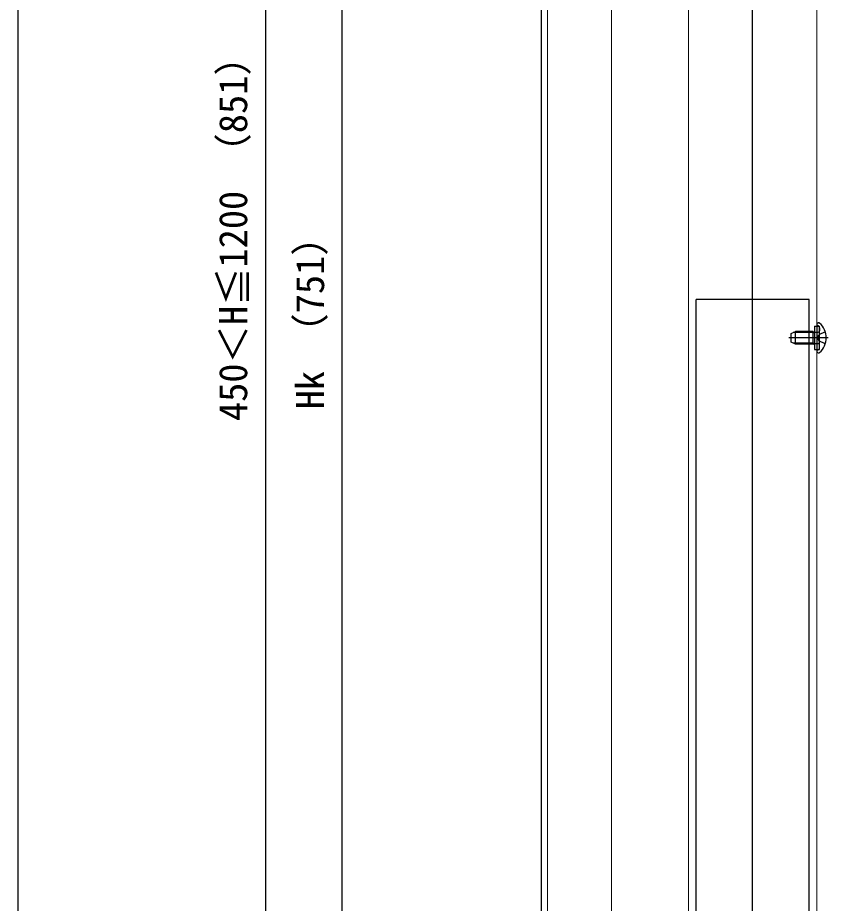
# Model space of a CAD drawing. Units: millimetres, scale not verified. Extents: x -875 to 875, y -1300 to 1292.
# Drawn here: x -875 to -558.9, y 279.3 to 624.8 of the extents above; entities that cross this region are included whole.
import ezdxf
from ezdxf.enums import TextEntityAlignment as Align

# ---------------------------------------------------------------- set-up
doc = ezdxf.new("R2010")
doc.units = ezdxf.units.MM
doc.header["$LTSCALE"] = 8
doc.layers.add('0-4_YKK_12', color=2, linetype='Continuous', lineweight=18)
for name, color, linetype in [('0-5_YKK_13', 4, 'Continuous'), ('0-7_YKK_D', 6, 'Continuous'), ('0-8_YKK_ZWAK', 7, 'Continuous'), ('0-9_YSS_K', 3, 'Continuous')]:
    doc.layers.add(name, color=color, linetype=linetype)
doc.styles.add('ＭＳ ゴシック', font='')
doc.styles.get('ＭＳ ゴシック').set_extended_font_data('MS Gothic')

msp = doc.modelspace()

# ---------------------------------------------------------------- linework, layer by layer
at = {"layer": '0-4_YKK_12'}
msp.add_lwpolyline([(-594.937, 959.407), (-613.438, 959.407), (-613.438, 137.907), (-563.438, 137.907), (-563.438, 959.407)], dxfattribs=at)
msp.add_lwpolyline([(-668.438, 943.907), (-643.438, 943.907), (-643.438, 152.907), (-668.438, 152.907)], close=True, dxfattribs=at)
at = {"layer": '0-5_YKK_13'}
for p, q in [((-566.437, 514.907), (-610.437, 514.907)), ((-563.438, 505.158), (-563.438, 494.656)), ((-562.864, 504.599), (-563.109, 504.688)), ((-562.892, 505.807), (-562.694, 505.807)), ((-573.438, 501.607), (-571.738, 502.407)), ((-564.838, 501.974), (-572.658, 501.974)), ((-571.738, 497.407), (-571.738, 502.407)), ((-564.838, 502.407), (-571.738, 502.407)), ((-564.838, 497.407), (-564.838, 502.407)), ((-564.338, 504.407), (-562.338, 504.407)), ((-563.181, 499.907), (-562.572, 501.052)), ((-560.112, 502.279), (-562.572, 501.052)), ((-562.338, 495.407), (-562.338, 504.407)), ((-562.338, 503.847), (-562.338, 502.607)), ((-558.934, 499.907), (-574.351, 499.907)), ((-564.838, 497.84), (-572.658, 497.84)), ((-563.181, 499.907), (-562.572, 498.762)), ((-560.112, 497.535), (-562.572, 498.762)), ((-564.838, 497.407), (-571.738, 497.407)), ((-563.438, 494.656), (-563.438, 494.552)), ((-562.864, 495.215), (-563.109, 495.126)), ((-562.338, 495.967), (-562.338, 497.207)), ((-562.892, 494.007), (-562.694, 494.007))]:
    msp.add_line(p, q, dxfattribs=at)
for points in [[(-610.437, 119.113), (-610.437, 131.568), (-610.437, 514.907)], [(-566.437, 118.43), (-566.437, 127.902), (-566.437, 514.907)], [(-563.438, 505.262), (-563.438, 505.158), (-563.438, 504.807)], [(-571.738, 497.407), (-573.438, 498.207), (-573.438, 501.607)], [(-564.838, 502.407), (-564.338, 502.238), (-563.951, 502.107)], [(-564.838, 501.974), (-564.338, 502.034), (-563.738, 502.107)], [(-564.338, 504.407), (-564.338, 495.407), (-562.338, 495.407)], [(-563.951, 502.107), (-563.438, 502.107), (-562.838, 502.107)], [(-564.838, 497.84), (-564.338, 497.779), (-563.738, 497.707)], [(-564.838, 497.407), (-564.338, 497.576), (-563.951, 497.707)], [(-563.951, 497.707), (-563.438, 497.707), (-562.838, 497.707)]]:
    msp.add_lwpolyline(points, dxfattribs=at)
for centre, radius, start, end in [((-562.938, 505.158), 0.5, 180, 250), ((-562.892, 505.262), 0.545, 90, 180), ((-563.138, 503.847), 0.8, 0, 70), ((-562.694, 505.257), 0.55, 48.43917, 90), ((-567.438, 499.907), 7.7, 311.56083, 48.43917), ((-562.838, 502.607), 0.5, 270, 0), ((-562.838, 497.207), 0.5, 0, 90), ((-562.938, 494.656), 0.5, 110, 180), ((-562.892, 494.552), 0.545, 180, 270), ((-563.138, 495.967), 0.8, 290, 0), ((-562.694, 494.557), 0.55, 270, 311.56083)]:
    msp.add_arc(centre, radius, start, end, dxfattribs=at)
at = {"layer": '0-7_YKK_D'}
for p, q in [((-778.437, 974.907), (-778.437, 151.907)), ((-748.437, 137.907), (-748.437, 888.907))]:
    msp.add_line(p, q, dxfattribs=at)
at = {"layer": '0-8_YKK_ZWAK'}
msp.add_line((-875, 1250.4), (-875, -1299.6), dxfattribs=at)
at = {"layer": '0-9_YSS_K'}
for p, q in [((-588.438, 17.907), (-588.438, 1000.125)), ((-670.938, 828.407), (-670.938, 137.67))]:
    msp.add_line(p, q, dxfattribs=at)

# ---------------------------------------------------------------- texts
at = {"layer": '0-7_YKK_D', "style": 'ＭＳ ゴシック'}
for s, p in [('450＜H≦1200 （851）', (-782.227, 467.441)), ('Hk （751）', (-752.227, 472.029))]:
    msp.add_text(s, height=11, rotation=90, dxfattribs=at).set_placement(p, align=Align.BOTTOM_LEFT)

doc.saveas('drawing.dxf')
